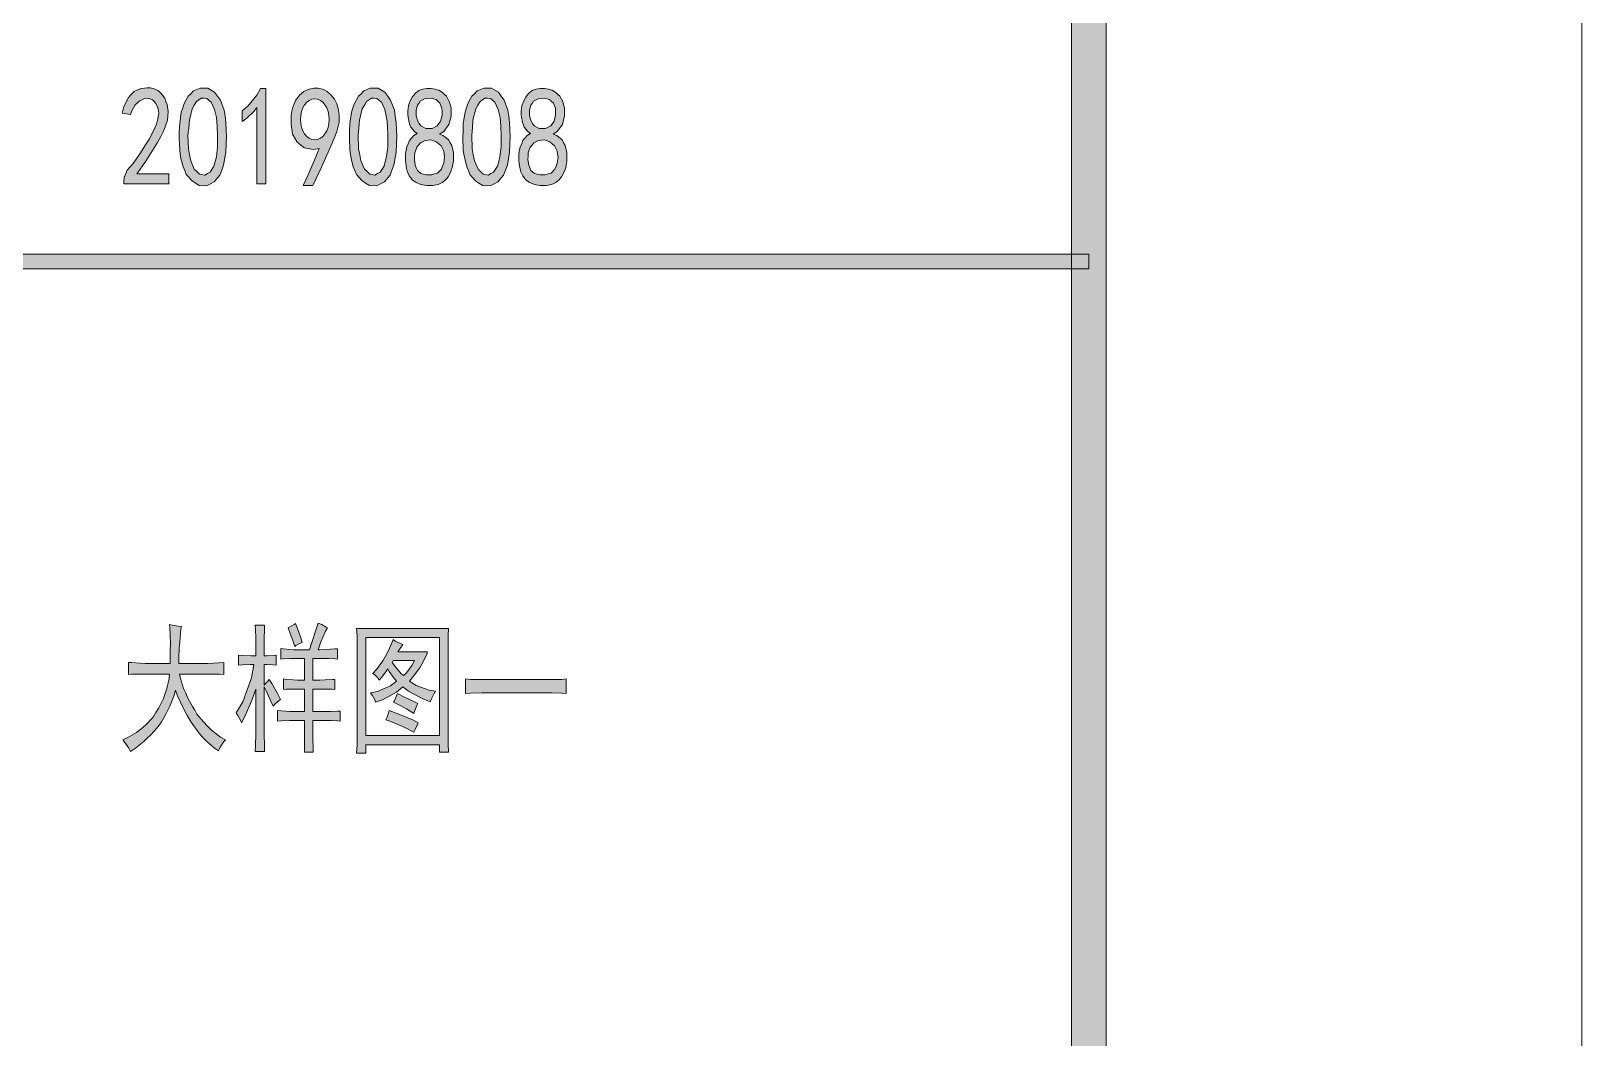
# Model space of a CAD drawing. Header units: millimetres. Extents: x -30643 to 86172, y -19411 to 63186.
# Drawn here: x 79987 to 86172, y -15219 to -11204 of the extents above; entities that cross this region are included whole.
import ezdxf

# ---------------------------------------------------------------- set-up
doc = ezdxf.new("R2010")
doc.units = ezdxf.units.MM

msp = doc.modelspace()

# ---------------------------------------------------------------- hatches: boundary and pattern name
h = msp.add_hatch(color=0)
h.dxf.hatch_style = 2
h.paths.add_polyline_path([(84273.8, -17512.8), (84136.6, -17374.9), (84136.6, 61150), (84273.8, 61288)])
h = msp.add_hatch(color=0)
h.dxf.hatch_style = 2
h.paths.add_polyline_path([(80357.2, -11804.6), (80358.6, -11787.7), (80370.5, -11758.2), (80382.5, -11744.8), (80393.8, -11731.4), (80422.6, -11689.9), (80440.9, -11661.8), (80458.5, -11633.6), (80481, -11590), (80486.6, -11574.5), (80491.6, -11559), (80495.8, -11533), (80494.4, -11521.7), (80493, -11510.5), (80484.5, -11492.2), (80477.5, -11485.1), (80470.5, -11478.1), (80454.3, -11471.8), (80445.1, -11473.2), (80436, -11473.9), (80418.4, -11483), (80409.9, -11490.8), (80401.5, -11498.5), (80388.1, -11521.7), (80383.9, -11537.2), (80350.1, -11530.9), (80357.2, -11504.8), (80375.5, -11468.2), (80386.7, -11456.3), (80398, -11445), (80424, -11432.4), (80438.8, -11430.9), (80447.9, -11430.2), (80463.4, -11430.2), (80470.5, -11432.4), (80477.5, -11433.8), (80492.3, -11441.5), (80500, -11447.8), (80507, -11453.5), (80519.7, -11471.8), (80524.6, -11484.4), (80529.6, -11496.4), (80533.1, -11525.2), (80531.7, -11542.8), (80530.3, -11559.7), (80516.9, -11600.5), (80504.2, -11624.5), (80491.6, -11648.4), (80444.4, -11723), (80408.5, -11773.6), (80535.9, -11773.6), (80535.9, -11813), (80357.2, -11813)])
h = msp.add_hatch(color=0)
h.paths.add_polyline_path([(80578.1, -11602.6), (80579.5, -11573.1), (80585.9, -11526.6), (80591.5, -11509.8), (80597.1, -11492.2), (80614, -11464), (80624.6, -11453.5), (80635.1, -11442.2), (80661.1, -11430.9), (80676.6, -11430.9), (80692.1, -11430.9), (80718.9, -11447.1), (80730.1, -11463.3), (80742.1, -11479.5), (80756.8, -11519.6), (80760.4, -11543.5), (80763.9, -11568.2), (80766, -11623.8), (80764.6, -11655.4), (80763.9, -11687.1), (80754.7, -11738.5), (80747, -11758.2), (80740, -11777.9), (80717.4, -11805.3), (80702, -11813), (80687.2, -11820.8), (80656.9, -11819.4), (80642.1, -11810.2), (80627.4, -11800.4), (80605.6, -11775.8), (80599.9, -11760.3), (80593.6, -11744.8), (80584.4, -11712.4), (80581.6, -11694.8), (80579.5, -11677.9), (80577.4, -11631.5)])
h.paths.add_polyline_path([(80615.4, -11589.3), (80612.6, -11619.5), (80614.7, -11673.7), (80618.9, -11697.6), (80623.9, -11720.9), (80637.9, -11754.6), (80648.5, -11764.5), (80658.3, -11774.3), (80679.4, -11778.6), (80690, -11772.2), (80700.6, -11766.6), (80716, -11742), (80721, -11723.7), (80725.9, -11705.4), (80730.1, -11666), (80730.1, -11644.2), (80730.1, -11623.1), (80729.4, -11583.6), (80728, -11566.1), (80726.6, -11548.5), (80718.9, -11516.1), (80711.8, -11502), (80705.5, -11487.2), (80687.9, -11472.5), (80676.6, -11471.8), (80665.4, -11471.8), (80646.4, -11485.1), (80637.9, -11499.9), (80629.5, -11514), (80618.2, -11559)])
h = msp.add_hatch(color=0)
h.dxf.hatch_style = 2
h.paths.add_polyline_path([(80887.7, -11508.4), (80876.5, -11523.1), (80846.9, -11550.6), (80829.3, -11563.9), (80829.3, -11521.7), (80851.8, -11502.7), (80887.7, -11459.1), (80901.8, -11433.1), (80922.9, -11433.1), (80922.9, -11813), (80887.7, -11813)])
h = msp.add_hatch(color=0)
h.paths.add_polyline_path([(81071.4, -11820.1), (81091.1, -11779.3), (81122.8, -11705.4), (81135.4, -11671.6), (81112.9, -11676.5), (81076.3, -11669.5), (81061.5, -11657.5), (81047.5, -11646.3), (81029.9, -11614.6), (81026.4, -11594.9), (81023.5, -11574.5), (81023.5, -11538.6), (81027.1, -11523.1), (81030.6, -11506.9), (81041.8, -11480.2), (81049.6, -11469.7), (81057.3, -11459.1), (81074.9, -11444.3), (81085.5, -11440.1), (81096, -11435.9), (81115, -11430.9), (81123.5, -11430.9), (81131.9, -11430.9), (81149.5, -11435.9), (81157.9, -11440.1), (81167.1, -11444.3), (81182.6, -11457.7), (81190.3, -11466.8), (81197.4, -11475.3), (81206.5, -11493.6), (81209.3, -11502.7), (81212.1, -11512.6), (81214.9, -11536.5), (81214.9, -11551.3), (81214.9, -11566.8), (81205.8, -11604.8), (81197.4, -11628), (81188.2, -11651.2), (81144.6, -11746.9), (81110.1, -11820.1)])
h.paths.add_polyline_path([(81061.5, -11572.4), (81062.9, -11587.2), (81072.8, -11610.4), (81081.2, -11620.2), (81089.7, -11629.4), (81108, -11637.8), (81117.8, -11636.4), (81127, -11635.7), (81142.5, -11628.7), (81148.1, -11623.1), (81154.4, -11618.1), (81165, -11599.1), (81170.6, -11585.8), (81174.1, -11568.9), (81175.5, -11540.7), (81174.1, -11529.5), (81172, -11517.5), (81162.9, -11498.5), (81155.8, -11490.8), (81148.1, -11483), (81131.9, -11475.3), (81122.8, -11475.3), (81117.8, -11473.9), (81103.8, -11477.4), (81095.3, -11481.6), (81086.9, -11486.5), (81073.5, -11504.1), (81068.6, -11517.5), (81064.4, -11530.9), (81060.8, -11558.3)])
h = msp.add_hatch(color=0)
h.paths.add_polyline_path([(81257.2, -11602.6), (81257.9, -11573.1), (81264.9, -11526.6), (81270.5, -11509.8), (81276.2, -11492.2), (81292.3, -11464), (81302.9, -11453.5), (81313.5, -11442.2), (81339.5, -11430.9), (81355, -11430.9), (81370.5, -11430.9), (81397.9, -11447.1), (81409.2, -11463.3), (81420.4, -11479.5), (81435.9, -11519.6), (81439.4, -11543.5), (81442.9, -11568.2), (81445, -11623.8), (81443.6, -11655.4), (81442.2, -11687.1), (81433.8, -11738.5), (81426, -11758.2), (81418.3, -11777.9), (81395.8, -11805.3), (81381, -11813), (81365.5, -11820.8), (81336, -11819.4), (81320.5, -11810.2), (81305.7, -11800.4), (81284.6, -11775.8), (81278.3, -11760.3), (81271.9, -11744.8), (81263.5, -11712.4), (81260.7, -11694.8), (81257.9, -11677.9), (81256.5, -11631.5)])
h.paths.add_polyline_path([(81294.5, -11589.3), (81291.6, -11619.5), (81293.1, -11673.7), (81298, -11697.6), (81302.2, -11720.9), (81317, -11754.6), (81326.8, -11764.5), (81337.4, -11774.3), (81357.8, -11778.6), (81368.3, -11772.2), (81378.9, -11766.6), (81394.4, -11742), (81399.3, -11723.7), (81404.2, -11705.4), (81409.2, -11666), (81409.2, -11644.2), (81409.2, -11623.1), (81407.8, -11583.6), (81406.3, -11566.1), (81404.9, -11548.5), (81397.2, -11516.1), (81390.9, -11502), (81383.8, -11487.2), (81366.2, -11472.5), (81355, -11471.8), (81344.4, -11471.8), (81324.7, -11485.1), (81316.3, -11499.9), (81307.8, -11514), (81296.6, -11559)])
h = msp.add_hatch(color=0)
h.paths.add_polyline_path([(81479.5, -11705.4), (81479.5, -11692), (81485.2, -11666), (81490.8, -11653.3), (81495.7, -11640.6), (81513.3, -11620.2), (81526, -11612.5), (81515.4, -11604.8), (81501.3, -11587.2), (81497.8, -11578), (81494.3, -11568.9), (81490.1, -11547.1), (81489.4, -11535.1), (81489.4, -11523.1), (81491.5, -11502), (81495, -11492.9), (81497.8, -11484.4), (81507, -11467.5), (81513.3, -11459.8), (81519.6, -11452.1), (81533, -11441.5), (81540.7, -11438.7), (81548.5, -11435.9), (81564.7, -11433.1), (81573.8, -11433.1), (81582.3, -11433.1), (81598.4, -11435.9), (81605.5, -11438), (81612.5, -11440.1), (81627.3, -11449.2), (81635, -11456.3), (81643.5, -11464), (81654.7, -11484.4), (81658.3, -11497.1), (81661.8, -11510.5), (81661.8, -11541.4), (81657.6, -11559), (81653.3, -11576.6), (81632.9, -11604.8), (81616, -11614.6), (81630.8, -11620.2), (81651.9, -11637.1), (81658.3, -11649.1), (81664.6, -11660.3), (81670.9, -11688.5), (81670.9, -11705.4), (81670.9, -11721.6), (81666.7, -11748.3), (81662.5, -11758.2), (81659, -11768), (81649.8, -11784.9), (81644.9, -11791.2), (81640, -11797.6), (81627.3, -11808.1), (81618.9, -11812.3), (81610.4, -11815.9), (81589.3, -11820.1), (81575.9, -11820.1), (81563.3, -11820.1), (81541.5, -11815.9), (81532.3, -11812.3), (81522.5, -11808.1), (81507, -11796.9), (81501.3, -11789.1), (81495, -11781.4), (81486.6, -11763.1), (81484.5, -11752.5), (81482.3, -11742), (81479.5, -11718)])
h.paths.add_polyline_path([(81516.1, -11702.6), (81515.4, -11715.9), (81518.9, -11739.2), (81523.2, -11749), (81527.4, -11759.6), (81541.5, -11772.2), (81552, -11774.3), (81562.6, -11777.2), (81585.1, -11777.2), (81596.3, -11773.6), (81608.3, -11770.1), (81623.8, -11754.6), (81628, -11742.7), (81632.9, -11730.7), (81635.7, -11706.1), (81634.3, -11694.1), (81632.9, -11682.2), (81622.4, -11661.8), (81612.5, -11653.3), (81602.7, -11644.9), (81581.6, -11637.8), (81570.3, -11638.5), (81558.3, -11639.9), (81539.3, -11649.8), (81532.3, -11658.9), (81524.6, -11667.4), (81516.8, -11689.9)])
h.paths.add_polyline_path([(81522.5, -11530.9), (81522.5, -11541.4), (81528.8, -11562.5), (81534.4, -11572.4), (81540.7, -11582.2), (81560.5, -11592.1), (81573.8, -11592.1), (81586.5, -11592.1), (81606.9, -11582.2), (81613.2, -11572.4), (81619.6, -11562.5), (81625.9, -11538.6), (81625.9, -11525.2), (81625.2, -11511.2), (81617.4, -11490.8), (81609.7, -11484.4), (81602, -11477.4), (81581.6, -11471.8), (81568.9, -11473.2), (81556.2, -11473.9), (81537.9, -11483.7), (81533, -11492.2), (81527.4, -11499.9), (81522.5, -11519.6)])
h = msp.add_hatch(color=0)
h.paths.add_polyline_path([(81709.6, -11602.6), (81710.3, -11573.1), (81717.4, -11526.6), (81723, -11509.8), (81728.6, -11492.2), (81744.8, -11464), (81755.4, -11453.5), (81765.9, -11442.2), (81792, -11430.9), (81807.4, -11430.9), (81822.9, -11430.9), (81850.4, -11447.1), (81861.6, -11463.3), (81872.9, -11479.5), (81888.4, -11519.6), (81891.9, -11543.5), (81895.4, -11568.2), (81897.5, -11623.8), (81896.1, -11655.4), (81894.7, -11687.1), (81886.3, -11738.5), (81878.5, -11758.2), (81870.8, -11777.9), (81848.3, -11805.3), (81833.5, -11813), (81818, -11820.8), (81788.4, -11819.4), (81773, -11810.2), (81758.2, -11800.4), (81737.1, -11775.8), (81730.7, -11760.3), (81724.4, -11744.8), (81716, -11712.4), (81713.1, -11694.8), (81710.3, -11677.9), (81708.9, -11631.5)])
h.paths.add_polyline_path([(81746.9, -11589.3), (81744.1, -11619.5), (81745.5, -11673.7), (81750.4, -11697.6), (81754.7, -11720.9), (81769.4, -11754.6), (81779.3, -11764.5), (81789.8, -11774.3), (81810.3, -11778.6), (81820.8, -11772.2), (81831.4, -11766.6), (81846.8, -11742), (81851.8, -11723.7), (81856.7, -11705.4), (81861.6, -11666), (81861.6, -11644.2), (81861.6, -11623.1), (81860.2, -11583.6), (81858.8, -11566.1), (81857.4, -11548.5), (81849.7, -11516.1), (81843.3, -11502), (81836.3, -11487.2), (81818.7, -11472.5), (81807.4, -11471.8), (81796.9, -11471.8), (81777.2, -11485.1), (81768.7, -11499.9), (81760.3, -11514), (81749, -11559)])
h = msp.add_hatch(color=0)
h.paths.add_polyline_path([(81932, -11705.4), (81932, -11692), (81937.6, -11666), (81943.3, -11653.3), (81948.2, -11640.6), (81965.8, -11620.2), (81978.4, -11612.5), (81967.9, -11604.8), (81953.8, -11587.2), (81950.3, -11578), (81946.8, -11568.9), (81942.5, -11547.1), (81941.8, -11535.1), (81941.8, -11523.1), (81944, -11502), (81947.5, -11492.9), (81950.3, -11484.4), (81959.4, -11467.5), (81965.8, -11459.8), (81972.1, -11452.1), (81985.5, -11441.5), (81993.2, -11438.7), (82001, -11435.9), (82017.1, -11433.1), (82026.3, -11433.1), (82034.7, -11433.1), (82050.9, -11435.9), (82058, -11438), (82065, -11440.1), (82079.8, -11449.2), (82087.5, -11456.3), (82096, -11464), (82107.2, -11484.4), (82110.7, -11497.1), (82114.2, -11510.5), (82114.2, -11541.4), (82110, -11559), (82105.8, -11576.6), (82085.4, -11604.8), (82068.5, -11614.6), (82083.3, -11620.2), (82104.4, -11637.1), (82110.7, -11649.1), (82117.1, -11660.3), (82123.4, -11688.5), (82123.4, -11705.4), (82123.4, -11721.6), (82119.2, -11748.3), (82114.9, -11758.2), (82111.4, -11768), (82102.3, -11784.9), (82097.4, -11791.2), (82092.4, -11797.6), (82079.8, -11808.1), (82071.3, -11812.3), (82062.9, -11815.9), (82041.8, -11820.1), (82028.4, -11820.1), (82015.7, -11820.1), (81993.9, -11815.9), (81984.8, -11812.3), (81974.9, -11808.1), (81959.4, -11796.9), (81953.8, -11789.1), (81947.5, -11781.4), (81939, -11763.1), (81936.9, -11752.5), (81934.8, -11742), (81932, -11718)])
h.paths.add_polyline_path([(81968.6, -11702.6), (81967.9, -11715.9), (81971.4, -11739.2), (81975.6, -11749), (81979.8, -11759.6), (81993.9, -11772.2), (82004.5, -11774.3), (82015.7, -11777.2), (82037.5, -11777.2), (82048.8, -11773.6), (82060.8, -11770.1), (82076.2, -11754.6), (82080.5, -11742.7), (82085.4, -11730.7), (82088.2, -11706.1), (82086.8, -11694.1), (82085.4, -11682.2), (82074.8, -11661.8), (82065, -11653.3), (82055.1, -11644.9), (82034, -11637.8), (82022.8, -11638.5), (82010.8, -11639.9), (81991.8, -11649.8), (81984.8, -11658.9), (81977, -11667.4), (81969.3, -11689.9)])
h.paths.add_polyline_path([(81974.9, -11530.9), (81974.9, -11541.4), (81981.3, -11562.5), (81986.9, -11572.4), (81993.2, -11582.2), (82012.9, -11592.1), (82026.3, -11592.1), (82039, -11592.1), (82059.4, -11582.2), (82065.7, -11572.4), (82072.7, -11562.5), (82078.4, -11538.6), (82078.4, -11525.2), (82077.7, -11511.2), (82069.9, -11490.8), (82062.2, -11484.4), (82054.4, -11477.4), (82034.7, -11471.8), (82021.4, -11473.2), (82008.7, -11473.9), (81990.4, -11483.7), (81985.5, -11492.2), (81979.8, -11499.9), (81974.9, -11519.6)])
h = msp.add_hatch(color=0)
h.dxf.hatch_style = 2
h.paths.add_polyline_path([(84204.9, -12093.8), (84204.9, -12152.2), (77346.8, -12152.2), (77346.8, -12093.8)])
h = msp.add_hatch(color=0)
h.dxf.hatch_style = 2
h.paths.add_polyline_path([(80541.5, -13725.6), (80542.2, -13686.9), (80542.9, -13634.9), (80542.2, -13622.2), (80541.5, -13608.8), (80540.8, -13583.5), (80539.4, -13570.8), (80550, -13572.9), (80573.9, -13576.5), (80587.3, -13577.9), (80584.4, -13588.4), (80580.9, -13620.8), (80579.5, -13641.9), (80578.1, -13663), (80576.7, -13704.5), (80576.7, -13725.6), (80666.8, -13725.6), (80690.7, -13725.6), (80735, -13723.5), (80755.4, -13721.4), (80755.4, -13770), (80737.8, -13768.6), (80701.3, -13767.9), (80683, -13767.9), (80578.8, -13767.9), (80582.3, -13786.2), (80594.3, -13824.9), (80603.4, -13843.9), (80611.9, -13863.6), (80630.2, -13897.3), (80639.3, -13912.1), (80648.5, -13927.6), (80674.5, -13958.6), (80690.7, -13975.5), (80706.9, -13991.6), (80742.8, -14019.8), (80762.5, -14030.3), (80755.4, -14037.4), (80741.4, -14059.2), (80734.3, -14074.7), (80718.1, -14063.4), (80686.5, -14036), (80671, -14019.8), (80655.5, -14002.9), (80625.3, -13959.3), (80609.8, -13932.5), (80594.3, -13905.1), (80570.4, -13855.1), (80562.6, -13831.9), (80555.6, -13855.8), (80540.8, -13896.6), (80532.4, -13912.1), (80524.6, -13928.3), (80507, -13957.9), (80497.9, -13971.2), (80488.7, -13983.9), (80464.8, -14010.6), (80450, -14024), (80436, -14037.4), (80402.9, -14063.4), (80383.9, -14076.8), (80376.9, -14063.4), (80361.4, -14040.2), (80352.2, -14030.3), (80370.5, -14022.6), (80407.8, -14000.8), (80425.4, -13986.7), (80443.7, -13971.9), (80473.3, -13939.6), (80484.5, -13921.3), (80496.5, -13903), (80514.8, -13865), (80521.8, -13845.3), (80528.9, -13824.9), (80538, -13786.2), (80539.4, -13767.9), (80442.3, -13767.9), (80421.2, -13767.9), (80387.4, -13768.6), (80375.5, -13770), (80375.5, -13721.4), (80387.4, -13722.1), (80421.2, -13724.9), (80442.3, -13725.6)])
h = msp.add_hatch(color=0)
h.dxf.hatch_style = 2
h.paths.add_polyline_path([(80882.8, -13641.9), (80882.8, -13622.9), (80881.4, -13588.4), (80880.7, -13572.9), (80918, -13572.9), (80917.3, -13591.2), (80915.9, -13625), (80915.9, -13641.9), (80915.9, -13694.7), (80927.8, -13694.7), (80951.8, -13694), (80963.7, -13692.6), (80963.7, -13732.7), (80951.8, -13731.3), (80927.8, -13729.9), (80915.9, -13729.9), (80915.9, -13812.2), (80922.9, -13804.5), (80933.5, -13793.2), (80937, -13789.7), (80946.8, -13805.2), (80969.4, -13845.3), (80981.3, -13869.2), (80976.4, -13872.7), (80960.9, -13886.1), (80951.8, -13895.9), (80941.9, -13873.4), (80924.3, -13835.4), (80915.9, -13818.5), (80915.9, -13983.9), (80915.9, -14007.1), (80917.3, -14053.6), (80918, -14076.8), (80880.7, -14076.8), (80881.4, -14052.9), (80882.8, -14006.4), (80882.8, -13983.9), (80882.8, -13827.7), (80868.7, -13869.2), (80839.9, -13936.7), (80825.8, -13962.1), (80822.3, -13952.2), (80811.7, -13932.5), (80804.7, -13922.7), (80830.7, -13879), (80865.9, -13783.3), (80875.8, -13729.9), (80861, -13729.9), (80830.7, -13731.3), (80813.8, -13732.7), (80813.8, -13692.6), (80830.7, -13694), (80865.2, -13694.7), (80882.8, -13694.7)])
h = msp.add_hatch(color=0)
h.dxf.hatch_style = 2
h.paths.add_polyline_path([(81096.7, -13670.8), (81105.2, -13646.1), (81122.8, -13593.4), (81131.9, -13564.5), (81146, -13570.8), (81164.3, -13580.7), (81169.2, -13584.2), (81160.8, -13596.2), (81142.5, -13639.8), (81131.9, -13670.8), (81138.9, -13670.8), (81163.6, -13669.4), (81198.8, -13667.9), (81209.3, -13667.9), (81209.3, -13708.1), (81199.5, -13706.6), (81172.7, -13705.9), (81154.4, -13705.9), (81110.8, -13705.9), (81110.8, -13791.8), (81138.9, -13791.8), (81159.4, -13791.1), (81188.9, -13789.7), (81198.8, -13789.7), (81198.8, -13829.8), (81187.5, -13828.4), (81160.1, -13827.7), (81143.9, -13827.7), (81110.8, -13827.7), (81110.8, -13917.8), (81165.7, -13917.8), (81181.9, -13917), (81209.3, -13915.6), (81219.9, -13915.6), (81219.9, -13955.7), (81210.7, -13954.3), (81183.3, -13952.9), (81165.7, -13952.9), (81110.8, -13952.9), (81110.8, -14002.2), (81110.8, -14025.4), (81111.5, -14063.4), (81112.2, -14078.9), (81077, -14078.9), (81077, -13952.9), (81034.8, -13952.9), (81017.9, -13952.9), (80984.8, -13954.3), (80969.4, -13955.7), (80969.4, -13913.5), (80984.8, -13914.9), (81018.6, -13917), (81036.2, -13917.8), (81077, -13917.8), (81077, -13827.7), (81046.8, -13827.7), (81032, -13827.7), (81005.2, -13828.4), (80994, -13829.8), (80994, -13787.6), (81004.5, -13789), (81032, -13791.1), (81048.9, -13791.8), (81077, -13791.8), (81077, -13705.9), (81034.8, -13705.9), (81019.3, -13705.9), (80994, -13706.6), (80983.4, -13708.1), (80983.4, -13665.8), (80994, -13667.2), (81019.3, -13669.4), (81034.8, -13670.8)])
h = msp.add_hatch(color=0)
h.dxf.hatch_style = 2
h.paths.add_polyline_path([(81041.8, -13566.6), (81049.6, -13585.6), (81062.9, -13622.9), (81067.9, -13641.9), (81057.3, -13646.1), (81042.5, -13653.9), (81038.3, -13657.4), (81032, -13638.4), (81018.6, -13601.8), (81011.6, -13584.2), (81021.4, -13578.6), (81036.2, -13570.1)])
h = msp.add_hatch(color=0)
h.paths.add_polyline_path([(81651.2, -13586.3), (81650.5, -13614.5), (81649.8, -13675), (81649.8, -13708.1), (81649.8, -13944.5), (81649.8, -13979), (81650.5, -14045.8), (81651.2, -14078.9), (81616, -14078.9), (81616, -14050.7), (81321.2, -14050.7), (81321.2, -14083.8), (81285.3, -14083.8), (81286.7, -14049.3), (81287.4, -13979), (81287.4, -13942.4), (81287.4, -13708.1), (81287.4, -13675.7), (81286.7, -13615.2), (81285.3, -13586.3)])
h.paths.add_polyline_path([(81616, -14012.7), (81616, -13622.2), (81321.2, -13622.2), (81321.2, -14012.7)])
h = msp.add_hatch(color=0)
h.paths.add_polyline_path([(81469.7, -13650.4), (81464, -13657.4), (81454.2, -13671.5), (81450, -13679.2), (81568.2, -13679.2), (81564.7, -13689.1), (81553.4, -13713.7), (81545.7, -13727.8), (81537.2, -13742.5), (81512.6, -13776.3), (81495.7, -13796.7), (81522.5, -13812.9), (81574.5, -13832.6), (81599.9, -13836.1), (81594.2, -13846), (81583.7, -13867.1), (81578.7, -13878.3), (81546.4, -13865.7), (81491.5, -13836.1), (81469.7, -13818.5), (81443.6, -13839.6), (81388.8, -13870.6), (81359.9, -13880.5), (81357.1, -13870.6), (81347.2, -13851.6), (81340.2, -13842.5), (81368.3, -13837.5), (81420.4, -13814.3), (81444.3, -13796.7), (81432.4, -13781.9), (81414.8, -13758), (81409.2, -13747.5), (81401.4, -13758.7), (81384.5, -13781.2), (81375.4, -13791.8), (81369.8, -13783.3), (81356.4, -13770), (81349.3, -13765.8), (81364.1, -13750.3), (81389.5, -13715.1), (81400.7, -13696.1), (81411.3, -13676.4), (81426, -13644), (81430.3, -13630.6), (81439.4, -13636.3), (81458.4, -13646.1)])
h.paths.add_polyline_path([(81426.8, -13721.4), (81440.1, -13739.7), (81463.3, -13766.5), (81473.2, -13774.2), (81484.5, -13762.9), (81505.6, -13733.4), (81515.4, -13714.4), (81430.3, -13714.4)])
h = msp.add_hatch(color=0)
h.dxf.hatch_style = 2
h.paths.add_polyline_path([(82038.2, -13789.7), (82061.5, -13789.7), (82103, -13789), (82121.3, -13787.6), (82121.3, -13845.3), (82103, -13843.9), (82062.2, -13842.5), (82040.4, -13842.5), (81806.7, -13842.5), (81784.2, -13842.5), (81739.9, -13843.9), (81718.8, -13845.3), (81718.8, -13787.6), (81739.9, -13789), (81784.2, -13789.7), (81806.7, -13789.7)])
h = msp.add_hatch(color=0)
h.dxf.hatch_style = 2
h.paths.add_polyline_path([(81447.9, -13845.3), (81478.1, -13860.8), (81518.9, -13880.5), (81529.5, -13884.7), (81525.3, -13893.8), (81516.8, -13913.5), (81513.3, -13924.8), (81483.7, -13907.2), (81442.9, -13884.7), (81432.4, -13880.5), (81436.6, -13872.7), (81444.3, -13855.1)])
h = msp.add_hatch(color=0)
h.dxf.hatch_style = 2
h.paths.add_polyline_path([(81414.8, -13913.5), (81453.5, -13927.6), (81511.9, -13952.2), (81530.9, -13962.1), (81526.7, -13971.2), (81518.2, -13989.5), (81513.3, -13999.4), (81477.4, -13981.1), (81421.8, -13956.5), (81402.1, -13950.8), (81405.6, -13942.4), (81412, -13923.4)])

# ---------------------------------------------------------------- linework, layer by layer
at = {"color": 0, "lineweight": 0}
for points in [[(-30643.3, -19410.7), (86171.7, -19410.7), (86171.7, 63185.8), (-30643.3, 63185.8)], [(84273.8, -17512.8), (84136.6, -17374.9), (84136.6, 61150), (84273.8, 61288)], [(80357.2, -11804.6), (80358.6, -11787.7), (80370.5, -11758.2), (80382.5, -11744.8), (80393.8, -11731.4), (80422.6, -11689.9), (80440.9, -11661.8), (80458.5, -11633.6), (80481, -11590), (80486.6, -11574.5), (80491.6, -11559), (80495.8, -11533), (80494.4, -11521.7), (80493, -11510.5), (80484.5, -11492.2), (80477.5, -11485.1), (80470.5, -11478.1), (80454.3, -11471.8), (80445.1, -11473.2), (80436, -11473.9), (80418.4, -11483), (80409.9, -11490.8), (80401.5, -11498.5), (80388.1, -11521.7), (80383.9, -11537.2), (80350.1, -11530.9), (80357.2, -11504.8), (80375.5, -11468.2), (80386.7, -11456.3), (80398, -11445), (80424, -11432.4), (80438.8, -11430.9), (80447.9, -11430.2), (80463.4, -11430.2), (80470.5, -11432.4), (80477.5, -11433.8), (80492.3, -11441.5), (80500, -11447.8), (80507, -11453.5), (80519.7, -11471.8), (80524.6, -11484.4), (80529.6, -11496.4), (80533.1, -11525.2), (80531.7, -11542.8), (80530.3, -11559.7), (80516.9, -11600.5), (80504.2, -11624.5), (80491.6, -11648.4), (80444.4, -11723), (80408.5, -11773.6), (80535.9, -11773.6), (80535.9, -11813), (80357.2, -11813)], [(80578.1, -11602.6), (80579.5, -11573.1), (80585.9, -11526.6), (80591.5, -11509.8), (80597.1, -11492.2), (80614, -11464), (80624.6, -11453.5), (80635.1, -11442.2), (80661.1, -11430.9), (80676.6, -11430.9), (80692.1, -11430.9), (80718.9, -11447.1), (80730.1, -11463.3), (80742.1, -11479.5), (80756.8, -11519.6), (80760.4, -11543.5), (80763.9, -11568.2), (80766, -11623.8), (80764.6, -11655.4), (80763.9, -11687.1), (80754.7, -11738.5), (80747, -11758.2), (80740, -11777.9), (80717.4, -11805.3), (80702, -11813), (80687.2, -11820.8), (80656.9, -11819.4), (80642.1, -11810.2), (80627.4, -11800.4), (80605.6, -11775.8), (80599.9, -11760.3), (80593.6, -11744.8), (80584.4, -11712.4), (80581.6, -11694.8), (80579.5, -11677.9), (80577.4, -11631.5)], [(80887.7, -11508.4), (80876.5, -11523.1), (80846.9, -11550.6), (80829.3, -11563.9), (80829.3, -11521.7), (80851.8, -11502.7), (80887.7, -11459.1), (80901.8, -11433.1), (80922.9, -11433.1), (80922.9, -11813), (80887.7, -11813)], [(81071.4, -11820.1), (81091.1, -11779.3), (81122.8, -11705.4), (81135.4, -11671.6), (81112.9, -11676.5), (81076.3, -11669.5), (81061.5, -11657.5), (81047.5, -11646.3), (81029.9, -11614.6), (81026.4, -11594.9), (81023.5, -11574.5), (81023.5, -11538.6), (81027.1, -11523.1), (81030.6, -11506.9), (81041.8, -11480.2), (81049.6, -11469.7), (81057.3, -11459.1), (81074.9, -11444.3), (81085.5, -11440.1), (81096, -11435.9), (81115, -11430.9), (81123.5, -11430.9), (81131.9, -11430.9), (81149.5, -11435.9), (81157.9, -11440.1), (81167.1, -11444.3), (81182.6, -11457.7), (81190.3, -11466.8), (81197.4, -11475.3), (81206.5, -11493.6), (81209.3, -11502.7), (81212.1, -11512.6), (81214.9, -11536.5), (81214.9, -11551.3), (81214.9, -11566.8), (81205.8, -11604.8), (81197.4, -11628), (81188.2, -11651.2), (81144.6, -11746.9), (81110.1, -11820.1)], [(81257.2, -11602.6), (81257.9, -11573.1), (81264.9, -11526.6), (81270.5, -11509.8), (81276.2, -11492.2), (81292.3, -11464), (81302.9, -11453.5), (81313.5, -11442.2), (81339.5, -11430.9), (81355, -11430.9), (81370.5, -11430.9), (81397.9, -11447.1), (81409.2, -11463.3), (81420.4, -11479.5), (81435.9, -11519.6), (81439.4, -11543.5), (81442.9, -11568.2), (81445, -11623.8), (81443.6, -11655.4), (81442.2, -11687.1), (81433.8, -11738.5), (81426, -11758.2), (81418.3, -11777.9), (81395.8, -11805.3), (81381, -11813), (81365.5, -11820.8), (81336, -11819.4), (81320.5, -11810.2), (81305.7, -11800.4), (81284.6, -11775.8), (81278.3, -11760.3), (81271.9, -11744.8), (81263.5, -11712.4), (81260.7, -11694.8), (81257.9, -11677.9), (81256.5, -11631.5)], [(81479.5, -11705.4), (81479.5, -11692), (81485.2, -11666), (81490.8, -11653.3), (81495.7, -11640.6), (81513.3, -11620.2), (81526, -11612.5), (81515.4, -11604.8), (81501.3, -11587.2), (81497.8, -11578), (81494.3, -11568.9), (81490.1, -11547.1), (81489.4, -11535.1), (81489.4, -11523.1), (81491.5, -11502), (81495, -11492.9), (81497.8, -11484.4), (81507, -11467.5), (81513.3, -11459.8), (81519.6, -11452.1), (81533, -11441.5), (81540.7, -11438.7), (81548.5, -11435.9), (81564.7, -11433.1), (81573.8, -11433.1), (81582.3, -11433.1), (81598.4, -11435.9), (81605.5, -11438), (81612.5, -11440.1), (81627.3, -11449.2), (81635, -11456.3), (81643.5, -11464), (81654.7, -11484.4), (81658.3, -11497.1), (81661.8, -11510.5), (81661.8, -11541.4), (81657.6, -11559), (81653.3, -11576.6), (81632.9, -11604.8), (81616, -11614.6), (81630.8, -11620.2), (81651.9, -11637.1), (81658.3, -11649.1), (81664.6, -11660.3), (81670.9, -11688.5), (81670.9, -11705.4), (81670.9, -11721.6), (81666.7, -11748.3), (81662.5, -11758.2), (81659, -11768), (81649.8, -11784.9), (81644.9, -11791.2), (81640, -11797.6), (81627.3, -11808.1), (81618.9, -11812.3), (81610.4, -11815.9), (81589.3, -11820.1), (81575.9, -11820.1), (81563.3, -11820.1), (81541.5, -11815.9), (81532.3, -11812.3), (81522.5, -11808.1), (81507, -11796.9), (81501.3, -11789.1), (81495, -11781.4), (81486.6, -11763.1), (81484.5, -11752.5), (81482.3, -11742), (81479.5, -11718)], [(81709.6, -11602.6), (81710.3, -11573.1), (81717.4, -11526.6), (81723, -11509.8), (81728.6, -11492.2), (81744.8, -11464), (81755.4, -11453.5), (81765.9, -11442.2), (81792, -11430.9), (81807.4, -11430.9), (81822.9, -11430.9), (81850.4, -11447.1), (81861.6, -11463.3), (81872.9, -11479.5), (81888.4, -11519.6), (81891.9, -11543.5), (81895.4, -11568.2), (81897.5, -11623.8), (81896.1, -11655.4), (81894.7, -11687.1), (81886.3, -11738.5), (81878.5, -11758.2), (81870.8, -11777.9), (81848.3, -11805.3), (81833.5, -11813), (81818, -11820.8), (81788.4, -11819.4), (81773, -11810.2), (81758.2, -11800.4), (81737.1, -11775.8), (81730.7, -11760.3), (81724.4, -11744.8), (81716, -11712.4), (81713.1, -11694.8), (81710.3, -11677.9), (81708.9, -11631.5)], [(81932, -11705.4), (81932, -11692), (81937.6, -11666), (81943.3, -11653.3), (81948.2, -11640.6), (81965.8, -11620.2), (81978.4, -11612.5), (81967.9, -11604.8), (81953.8, -11587.2), (81950.3, -11578), (81946.8, -11568.9), (81942.5, -11547.1), (81941.8, -11535.1), (81941.8, -11523.1), (81944, -11502), (81947.5, -11492.9), (81950.3, -11484.4), (81959.4, -11467.5), (81965.8, -11459.8), (81972.1, -11452.1), (81985.5, -11441.5), (81993.2, -11438.7), (82001, -11435.9), (82017.1, -11433.1), (82026.3, -11433.1), (82034.7, -11433.1), (82050.9, -11435.9), (82058, -11438), (82065, -11440.1), (82079.8, -11449.2), (82087.5, -11456.3), (82096, -11464), (82107.2, -11484.4), (82110.7, -11497.1), (82114.2, -11510.5), (82114.2, -11541.4), (82110, -11559), (82105.8, -11576.6), (82085.4, -11604.8), (82068.5, -11614.6), (82083.3, -11620.2), (82104.4, -11637.1), (82110.7, -11649.1), (82117.1, -11660.3), (82123.4, -11688.5), (82123.4, -11705.4), (82123.4, -11721.6), (82119.2, -11748.3), (82114.9, -11758.2), (82111.4, -11768), (82102.3, -11784.9), (82097.4, -11791.2), (82092.4, -11797.6), (82079.8, -11808.1), (82071.3, -11812.3), (82062.9, -11815.9), (82041.8, -11820.1), (82028.4, -11820.1), (82015.7, -11820.1), (81993.9, -11815.9), (81984.8, -11812.3), (81974.9, -11808.1), (81959.4, -11796.9), (81953.8, -11789.1), (81947.5, -11781.4), (81939, -11763.1), (81936.9, -11752.5), (81934.8, -11742), (81932, -11718)], [(80615.4, -11589.3), (80612.6, -11619.5), (80614.7, -11673.7), (80618.9, -11697.6), (80623.9, -11720.9), (80637.9, -11754.6), (80648.5, -11764.5), (80658.3, -11774.3), (80679.4, -11778.6), (80690, -11772.2), (80700.6, -11766.6), (80716, -11742), (80721, -11723.7), (80725.9, -11705.4), (80730.1, -11666), (80730.1, -11644.2), (80730.1, -11623.1), (80729.4, -11583.6), (80728, -11566.1), (80726.6, -11548.5), (80718.9, -11516.1), (80711.8, -11502), (80705.5, -11487.2), (80687.9, -11472.5), (80676.6, -11471.8), (80665.4, -11471.8), (80646.4, -11485.1), (80637.9, -11499.9), (80629.5, -11514), (80618.2, -11559)], [(81294.5, -11589.3), (81291.6, -11619.5), (81293.1, -11673.7), (81298, -11697.6), (81302.2, -11720.9), (81317, -11754.6), (81326.8, -11764.5), (81337.4, -11774.3), (81357.8, -11778.6), (81368.3, -11772.2), (81378.9, -11766.6), (81394.4, -11742), (81399.3, -11723.7), (81404.2, -11705.4), (81409.2, -11666), (81409.2, -11644.2), (81409.2, -11623.1), (81407.8, -11583.6), (81406.3, -11566.1), (81404.9, -11548.5), (81397.2, -11516.1), (81390.9, -11502), (81383.8, -11487.2), (81366.2, -11472.5), (81355, -11471.8), (81344.4, -11471.8), (81324.7, -11485.1), (81316.3, -11499.9), (81307.8, -11514), (81296.6, -11559)], [(81522.5, -11530.9), (81522.5, -11541.4), (81528.8, -11562.5), (81534.4, -11572.4), (81540.7, -11582.2), (81560.5, -11592.1), (81573.8, -11592.1), (81586.5, -11592.1), (81606.9, -11582.2), (81613.2, -11572.4), (81619.6, -11562.5), (81625.9, -11538.6), (81625.9, -11525.2), (81625.2, -11511.2), (81617.4, -11490.8), (81609.7, -11484.4), (81602, -11477.4), (81581.6, -11471.8), (81568.9, -11473.2), (81556.2, -11473.9), (81537.9, -11483.7), (81533, -11492.2), (81527.4, -11499.9), (81522.5, -11519.6)], [(81746.9, -11589.3), (81744.1, -11619.5), (81745.5, -11673.7), (81750.4, -11697.6), (81754.7, -11720.9), (81769.4, -11754.6), (81779.3, -11764.5), (81789.8, -11774.3), (81810.3, -11778.6), (81820.8, -11772.2), (81831.4, -11766.6), (81846.8, -11742), (81851.8, -11723.7), (81856.7, -11705.4), (81861.6, -11666), (81861.6, -11644.2), (81861.6, -11623.1), (81860.2, -11583.6), (81858.8, -11566.1), (81857.4, -11548.5), (81849.7, -11516.1), (81843.3, -11502), (81836.3, -11487.2), (81818.7, -11472.5), (81807.4, -11471.8), (81796.9, -11471.8), (81777.2, -11485.1), (81768.7, -11499.9), (81760.3, -11514), (81749, -11559)], [(81974.9, -11530.9), (81974.9, -11541.4), (81981.3, -11562.5), (81986.9, -11572.4), (81993.2, -11582.2), (82012.9, -11592.1), (82026.3, -11592.1), (82039, -11592.1), (82059.4, -11582.2), (82065.7, -11572.4), (82072.7, -11562.5), (82078.4, -11538.6), (82078.4, -11525.2), (82077.7, -11511.2), (82069.9, -11490.8), (82062.2, -11484.4), (82054.4, -11477.4), (82034.7, -11471.8), (82021.4, -11473.2), (82008.7, -11473.9), (81990.4, -11483.7), (81985.5, -11492.2), (81979.8, -11499.9), (81974.9, -11519.6)], [(81516.1, -11702.6), (81515.4, -11715.9), (81518.9, -11739.2), (81523.2, -11749), (81527.4, -11759.6), (81541.5, -11772.2), (81552, -11774.3), (81562.6, -11777.2), (81585.1, -11777.2), (81596.3, -11773.6), (81608.3, -11770.1), (81623.8, -11754.6), (81628, -11742.7), (81632.9, -11730.7), (81635.7, -11706.1), (81634.3, -11694.1), (81632.9, -11682.2), (81622.4, -11661.8), (81612.5, -11653.3), (81602.7, -11644.9), (81581.6, -11637.8), (81570.3, -11638.5), (81558.3, -11639.9), (81539.3, -11649.8), (81532.3, -11658.9), (81524.6, -11667.4), (81516.8, -11689.9)], [(81968.6, -11702.6), (81967.9, -11715.9), (81971.4, -11739.2), (81975.6, -11749), (81979.8, -11759.6), (81993.9, -11772.2), (82004.5, -11774.3), (82015.7, -11777.2), (82037.5, -11777.2), (82048.8, -11773.6), (82060.8, -11770.1), (82076.2, -11754.6), (82080.5, -11742.7), (82085.4, -11730.7), (82088.2, -11706.1), (82086.8, -11694.1), (82085.4, -11682.2), (82074.8, -11661.8), (82065, -11653.3), (82055.1, -11644.9), (82034, -11637.8), (82022.8, -11638.5), (82010.8, -11639.9), (81991.8, -11649.8), (81984.8, -11658.9), (81977, -11667.4), (81969.3, -11689.9)], [(84204.9, -12093.8), (84204.9, -12152.2), (77346.8, -12152.2), (77346.8, -12093.8)], [(80541.5, -13725.6), (80542.2, -13686.9), (80542.9, -13634.9), (80542.2, -13622.2), (80541.5, -13608.8), (80540.8, -13583.5), (80539.4, -13570.8), (80550, -13572.9), (80573.9, -13576.5), (80587.3, -13577.9), (80584.4, -13588.4), (80580.9, -13620.8), (80579.5, -13641.9), (80578.1, -13663), (80576.7, -13704.5), (80576.7, -13725.6), (80666.8, -13725.6), (80690.7, -13725.6), (80735, -13723.5), (80755.4, -13721.4), (80755.4, -13770), (80737.8, -13768.6), (80701.3, -13767.9), (80683, -13767.9), (80578.8, -13767.9), (80582.3, -13786.2), (80594.3, -13824.9), (80603.4, -13843.9), (80611.9, -13863.6), (80630.2, -13897.3), (80639.3, -13912.1), (80648.5, -13927.6), (80674.5, -13958.6), (80690.7, -13975.5), (80706.9, -13991.6), (80742.8, -14019.8), (80762.5, -14030.3), (80755.4, -14037.4), (80741.4, -14059.2), (80734.3, -14074.7), (80718.1, -14063.4), (80686.5, -14036), (80671, -14019.8), (80655.5, -14002.9), (80625.3, -13959.3), (80609.8, -13932.5), (80594.3, -13905.1), (80570.4, -13855.1), (80562.6, -13831.9), (80555.6, -13855.8), (80540.8, -13896.6), (80532.4, -13912.1), (80524.6, -13928.3), (80507, -13957.9), (80497.9, -13971.2), (80488.7, -13983.9), (80464.8, -14010.6), (80450, -14024), (80436, -14037.4), (80402.9, -14063.4), (80383.9, -14076.8), (80376.9, -14063.4), (80361.4, -14040.2), (80352.2, -14030.3), (80370.5, -14022.6), (80407.8, -14000.8), (80425.4, -13986.7), (80443.7, -13971.9), (80473.3, -13939.6), (80484.5, -13921.3), (80496.5, -13903), (80514.8, -13865), (80521.8, -13845.3), (80528.9, -13824.9), (80538, -13786.2), (80539.4, -13767.9), (80442.3, -13767.9), (80421.2, -13767.9), (80387.4, -13768.6), (80375.5, -13770), (80375.5, -13721.4), (80387.4, -13722.1), (80421.2, -13724.9), (80442.3, -13725.6)], [(80882.8, -13641.9), (80882.8, -13622.9), (80881.4, -13588.4), (80880.7, -13572.9), (80918, -13572.9), (80917.3, -13591.2), (80915.9, -13625), (80915.9, -13641.9), (80915.9, -13694.7), (80927.8, -13694.7), (80951.8, -13694), (80963.7, -13692.6), (80963.7, -13732.7), (80951.8, -13731.3), (80927.8, -13729.9), (80915.9, -13729.9), (80915.9, -13812.2), (80922.9, -13804.5), (80933.5, -13793.2), (80937, -13789.7), (80946.8, -13805.2), (80969.4, -13845.3), (80981.3, -13869.2), (80976.4, -13872.7), (80960.9, -13886.1), (80951.8, -13895.9), (80941.9, -13873.4), (80924.3, -13835.4), (80915.9, -13818.5), (80915.9, -13983.9), (80915.9, -14007.1), (80917.3, -14053.6), (80918, -14076.8), (80880.7, -14076.8), (80881.4, -14052.9), (80882.8, -14006.4), (80882.8, -13983.9), (80882.8, -13827.7), (80868.7, -13869.2), (80839.9, -13936.7), (80825.8, -13962.1), (80822.3, -13952.2), (80811.7, -13932.5), (80804.7, -13922.7), (80830.7, -13879), (80865.9, -13783.3), (80875.8, -13729.9), (80861, -13729.9), (80830.7, -13731.3), (80813.8, -13732.7), (80813.8, -13692.6), (80830.7, -13694), (80865.2, -13694.7), (80882.8, -13694.7)], [(81096.7, -13670.8), (81105.2, -13646.1), (81122.8, -13593.4), (81131.9, -13564.5), (81146, -13570.8), (81164.3, -13580.7), (81169.2, -13584.2), (81160.8, -13596.2), (81142.5, -13639.8), (81131.9, -13670.8), (81138.9, -13670.8), (81163.6, -13669.4), (81198.8, -13667.9), (81209.3, -13667.9), (81209.3, -13708.1), (81199.5, -13706.6), (81172.7, -13705.9), (81154.4, -13705.9), (81110.8, -13705.9), (81110.8, -13791.8), (81138.9, -13791.8), (81159.4, -13791.1), (81188.9, -13789.7), (81198.8, -13789.7), (81198.8, -13829.8), (81187.5, -13828.4), (81160.1, -13827.7), (81143.9, -13827.7), (81110.8, -13827.7), (81110.8, -13917.8), (81165.7, -13917.8), (81181.9, -13917), (81209.3, -13915.6), (81219.9, -13915.6), (81219.9, -13955.7), (81210.7, -13954.3), (81183.3, -13952.9), (81165.7, -13952.9), (81110.8, -13952.9), (81110.8, -14002.2), (81110.8, -14025.4), (81111.5, -14063.4), (81112.2, -14078.9), (81077, -14078.9), (81077, -13952.9), (81034.8, -13952.9), (81017.9, -13952.9), (80984.8, -13954.3), (80969.4, -13955.7), (80969.4, -13913.5), (80984.8, -13914.9), (81018.6, -13917), (81036.2, -13917.8), (81077, -13917.8), (81077, -13827.7), (81046.8, -13827.7), (81032, -13827.7), (81005.2, -13828.4), (80994, -13829.8), (80994, -13787.6), (81004.5, -13789), (81032, -13791.1), (81048.9, -13791.8), (81077, -13791.8), (81077, -13705.9), (81034.8, -13705.9), (81019.3, -13705.9), (80994, -13706.6), (80983.4, -13708.1), (80983.4, -13665.8), (80994, -13667.2), (81019.3, -13669.4), (81034.8, -13670.8)], [(81041.8, -13566.6), (81049.6, -13585.6), (81062.9, -13622.9), (81067.9, -13641.9), (81057.3, -13646.1), (81042.5, -13653.9), (81038.3, -13657.4), (81032, -13638.4), (81018.6, -13601.8), (81011.6, -13584.2), (81021.4, -13578.6), (81036.2, -13570.1)], [(81651.2, -13586.3), (81650.5, -13614.5), (81649.8, -13675), (81649.8, -13708.1), (81649.8, -13944.5), (81649.8, -13979), (81650.5, -14045.8), (81651.2, -14078.9), (81616, -14078.9), (81616, -14050.7), (81321.2, -14050.7), (81321.2, -14083.8), (81285.3, -14083.8), (81286.7, -14049.3), (81287.4, -13979), (81287.4, -13942.4), (81287.4, -13708.1), (81287.4, -13675.7), (81286.7, -13615.2), (81285.3, -13586.3)], [(81616, -14012.7), (81616, -13622.2), (81321.2, -13622.2), (81321.2, -14012.7)], [(81469.7, -13650.4), (81464, -13657.4), (81454.2, -13671.5), (81450, -13679.2), (81568.2, -13679.2), (81564.7, -13689.1), (81553.4, -13713.7), (81545.7, -13727.8), (81537.2, -13742.5), (81512.6, -13776.3), (81495.7, -13796.7), (81522.5, -13812.9), (81574.5, -13832.6), (81599.9, -13836.1), (81594.2, -13846), (81583.7, -13867.1), (81578.7, -13878.3), (81546.4, -13865.7), (81491.5, -13836.1), (81469.7, -13818.5), (81443.6, -13839.6), (81388.8, -13870.6), (81359.9, -13880.5), (81357.1, -13870.6), (81347.2, -13851.6), (81340.2, -13842.5), (81368.3, -13837.5), (81420.4, -13814.3), (81444.3, -13796.7), (81432.4, -13781.9), (81414.8, -13758), (81409.2, -13747.5), (81401.4, -13758.7), (81384.5, -13781.2), (81375.4, -13791.8), (81369.8, -13783.3), (81356.4, -13770), (81349.3, -13765.8), (81364.1, -13750.3), (81389.5, -13715.1), (81400.7, -13696.1), (81411.3, -13676.4), (81426, -13644), (81430.3, -13630.6), (81439.4, -13636.3), (81458.4, -13646.1)], [(81426.8, -13721.4), (81440.1, -13739.7), (81463.3, -13766.5), (81473.2, -13774.2), (81484.5, -13762.9), (81505.6, -13733.4), (81515.4, -13714.4), (81430.3, -13714.4)], [(82038.2, -13789.7), (82061.5, -13789.7), (82103, -13789), (82121.3, -13787.6), (82121.3, -13845.3), (82103, -13843.9), (82062.2, -13842.5), (82040.4, -13842.5), (81806.7, -13842.5), (81784.2, -13842.5), (81739.9, -13843.9), (81718.8, -13845.3), (81718.8, -13787.6), (81739.9, -13789), (81784.2, -13789.7), (81806.7, -13789.7)], [(81447.9, -13845.3), (81478.1, -13860.8), (81518.9, -13880.5), (81529.5, -13884.7), (81525.3, -13893.8), (81516.8, -13913.5), (81513.3, -13924.8), (81483.7, -13907.2), (81442.9, -13884.7), (81432.4, -13880.5), (81436.6, -13872.7), (81444.3, -13855.1)], [(81414.8, -13913.5), (81453.5, -13927.6), (81511.9, -13952.2), (81530.9, -13962.1), (81526.7, -13971.2), (81518.2, -13989.5), (81513.3, -13999.4), (81477.4, -13981.1), (81421.8, -13956.5), (81402.1, -13950.8), (81405.6, -13942.4), (81412, -13923.4)]]:
    msp.add_lwpolyline(points, close=True, dxfattribs=at)
msp.add_ellipse((81118.2, -11555.9), major_axis=(0, 82), ratio=0.699571, start_param=0, end_param=6.283185, dxfattribs=at)

doc.saveas('drawing.dxf')
